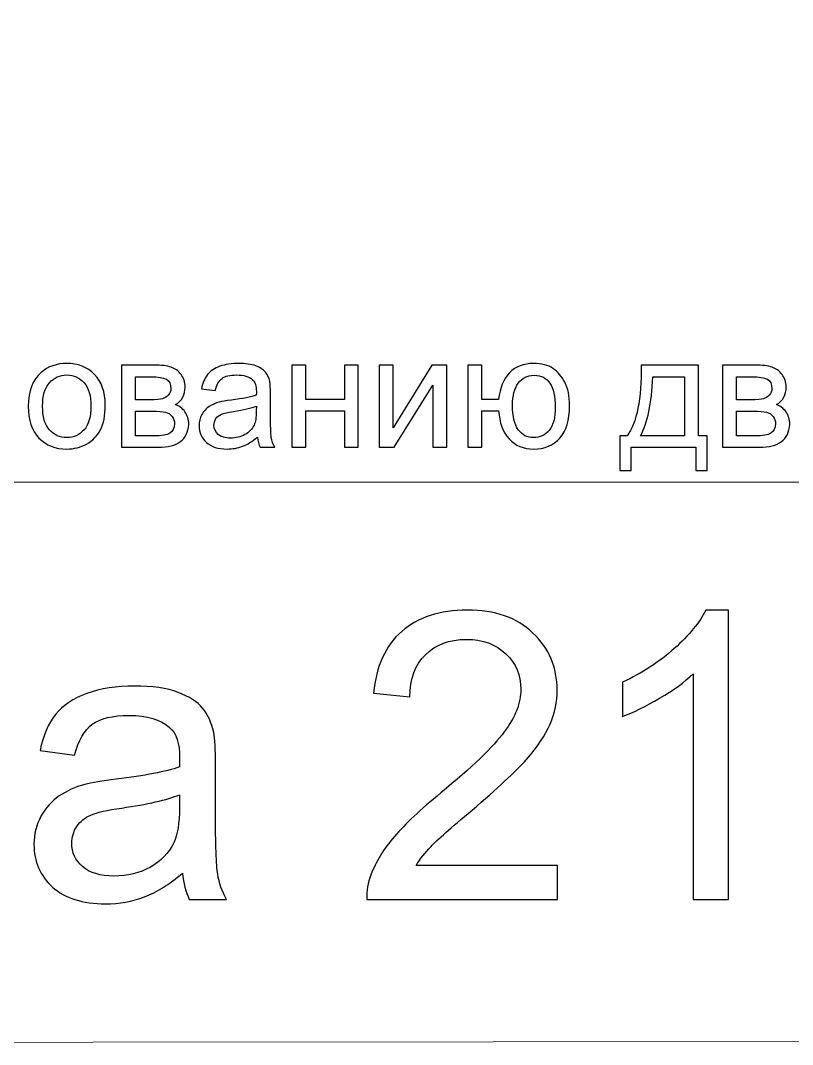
# Model space of a CAD drawing. Header units: millimetres. Extents: x -998 to 1016, y -1915 to 1914.
# Drawn here: x -372.8 to -331.5, y -1509.7 to -1454.9 of the extents above; entities that cross this region are included whole.
import ezdxf

# ---------------------------------------------------------------- set-up
doc = ezdxf.new("R2010")
doc.units = ezdxf.units.MM
doc.header["$MEASUREMENT"] = 0
doc.layers.add('layer 1', color=7, linetype='Continuous')

msp = doc.modelspace()

# ---------------------------------------------------------------- linework, layer by layer
at = {"layer": 'layer 1', "color": 143, "lineweight": 9}
msp.add_open_spline([(-484.008, -1400.1516), (-484.008, -1400.1516), (-505.2969, -1400.1516), (-505.2969, -1400.1516), (-505.2969, -1400.1516), (-519.0467, -1400.1516), (-518.938, -1413.1551), (-518.938, -1426.9021), (-518.938, -1426.9021), (-518.938, -1426.9021), (-518.938, -1509.738), (-518.938, -1509.738), (-518.938, -1509.738), (-518.938, -1509.738), (-218.938, -1509.4869), (-218.938, -1509.4869), (-218.938, -1509.4869), (-218.938, -1509.4869), (-218.938, -1479.6511), (-218.938, -1479.6511), (-218.938, -1479.6511), (-218.938, -1479.6511), (-472.2524, -1479.6511), (-472.2524, -1479.6511), (-472.2524, -1479.6511), (-472.2524, -1481.308), (-473.5955, -1482.6511), (-475.2524, -1482.6511), (-475.2524, -1482.6511), (-476.9093, -1482.6511), (-478.2524, -1481.308), (-478.2524, -1479.6511), (-478.2524, -1479.6511), (-478.2524, -1479.6511), (-478.2524, -1461.6511), (-478.2524, -1461.6511), (-478.2524, -1461.6511), (-478.2524, -1459.9942), (-476.9093, -1458.6511), (-475.2524, -1458.6511), (-475.2524, -1458.6511), (-473.5955, -1458.6511), (-472.2524, -1459.9942), (-472.2524, -1461.6511), (-472.2524, -1461.6511), (-472.2524, -1461.6511), (-459.008, -1461.6511), (-459.008, -1461.6511), (-459.008, -1461.6511), (-459.008, -1461.6511), (-459.008, -1426.651), (-459.008, -1426.651), (-459.008, -1426.651), (-459.008, -1412.901), (-470.2586, -1400.1516), (-484.008, -1400.1516)], degree=3, knots=[0, 0, 0, 0, 0.0666667, 0.0666667, 0.0666667, 0.0666667, 0.1333333, 0.1333333, 0.1333333, 0.1333333, 0.2, 0.2, 0.2, 0.2, 0.2666667, 0.2666667, 0.2666667, 0.2666667, 0.3333333, 0.3333333, 0.3333333, 0.3333333, 0.4, 0.4, 0.4, 0.4, 0.4666667, 0.4666667, 0.4666667, 0.4666667, 0.5333333, 0.5333333, 0.5333333, 0.5333333, 0.6, 0.6, 0.6, 0.6, 0.6666667, 0.6666667, 0.6666667, 0.6666667, 0.7333333, 0.7333333, 0.7333333, 0.7333333, 0.8, 0.8, 0.8, 0.8, 0.8666667, 0.8666667, 0.8666667, 0.8666667, 1, 1, 1, 1], dxfattribs=at)
at = {"layer": 'layer 1', "color": 250}
for points, knots in [([(-372.3733, -1475.585), (-372.3733, -1474.7736), (-372.1475, -1474.1725), (-371.6946, -1473.7816), (-371.6946, -1473.7816), (-371.3178, -1473.457), (-370.8563, -1473.2947), (-370.3131, -1473.2947), (-370.3131, -1473.2947), (-369.7105, -1473.2947), (-369.2166, -1473.4923), (-368.8328, -1473.8874), (-368.8328, -1473.8874), (-368.4504, -1474.2811), (-368.2585, -1474.8272), (-368.2585, -1475.5229), (-368.2585, -1475.5229), (-368.2585, -1476.0873), (-368.3431, -1476.5304), (-368.5125, -1476.8536), (-368.5125, -1476.8536), (-368.6818, -1477.1767), (-368.9288, -1477.4279), (-369.2533, -1477.6071), (-369.2533, -1477.6071), (-369.5765, -1477.7863), (-369.9307, -1477.8752), (-370.3131, -1477.8752), (-370.3131, -1477.8752), (-370.9283, -1477.8752), (-371.425, -1477.6791), (-371.8046, -1477.2854), (-371.8046, -1477.2854), (-372.1842, -1476.8917), (-372.3733, -1476.3244), (-372.3733, -1475.585)], [0, 0, 0, 0, 0.1, 0.1, 0.1, 0.1, 0.2, 0.2, 0.2, 0.2, 0.3, 0.3, 0.3, 0.3, 0.4, 0.4, 0.4, 0.4, 0.5, 0.5, 0.5, 0.5, 0.6, 0.6, 0.6, 0.6, 0.7, 0.7, 0.7, 0.7, 0.8, 0.8, 0.8, 0.8, 1, 1, 1, 1]), ([(-367.385, -1473.3879), (-367.385, -1473.3879), (-365.6705, -1473.3879), (-365.6705, -1473.3879), (-365.6705, -1473.3879), (-365.25, -1473.3879), (-364.9367, -1473.4232), (-364.7307, -1473.4937), (-364.7307, -1473.4937), (-364.5261, -1473.5643), (-364.3497, -1473.6927), (-364.2029, -1473.8804), (-364.2029, -1473.8804), (-364.0548, -1474.0695), (-363.9814, -1474.2938), (-363.9814, -1474.5563), (-363.9814, -1474.5563), (-363.9814, -1474.7665), (-364.0251, -1474.95), (-364.1112, -1475.1052), (-364.1112, -1475.1052), (-364.1987, -1475.2618), (-364.3285, -1475.3931), (-364.5035, -1475.4975), (-364.5035, -1475.4975), (-364.2975, -1475.5666), (-364.1267, -1475.6951), (-363.9899, -1475.8841), (-363.9899, -1475.8841), (-363.8544, -1476.0718), (-363.7867, -1476.2962), (-363.7867, -1476.5544), (-363.7867, -1476.5544), (-363.8135, -1476.9707), (-363.963, -1477.2797), (-364.2326, -1477.4801), (-364.2326, -1477.4801), (-364.5021, -1477.6819), (-364.8944, -1477.7821), (-365.408, -1477.7821), (-365.408, -1477.7821), (-365.408, -1477.7821), (-367.385, -1477.7821), (-367.385, -1477.7821), (-367.385, -1477.7821), (-367.385, -1477.7821), (-367.385, -1473.3879), (-367.385, -1473.3879)], [0, 0, 0, 0, 0.0769231, 0.0769231, 0.0769231, 0.0769231, 0.1538462, 0.1538462, 0.1538462, 0.1538462, 0.2307692, 0.2307692, 0.2307692, 0.2307692, 0.3076923, 0.3076923, 0.3076923, 0.3076923, 0.3846154, 0.3846154, 0.3846154, 0.3846154, 0.4615385, 0.4615385, 0.4615385, 0.4615385, 0.5384615, 0.5384615, 0.5384615, 0.5384615, 0.6153846, 0.6153846, 0.6153846, 0.6153846, 0.6923077, 0.6923077, 0.6923077, 0.6923077, 0.7692308, 0.7692308, 0.7692308, 0.7692308, 0.8461538, 0.8461538, 0.8461538, 0.8461538, 1, 1, 1, 1]), ([(-360.1107, -1477.2318), (-360.3873, -1477.4674), (-360.654, -1477.6325), (-360.9094, -1477.7299), (-360.9094, -1477.7299), (-361.1648, -1477.8273), (-361.4385, -1477.8752), (-361.7321, -1477.8752), (-361.7321, -1477.8752), (-362.2147, -1477.8752), (-362.5858, -1477.7581), (-362.8454, -1477.5225), (-362.8454, -1477.5225), (-363.1051, -1477.2882), (-363.2349, -1476.9876), (-363.2349, -1476.6222), (-363.2349, -1476.6222), (-363.2349, -1476.4077), (-363.1855, -1476.2115), (-363.0881, -1476.0337), (-363.0881, -1476.0337), (-362.9894, -1475.8559), (-362.861, -1475.7148), (-362.7029, -1475.6076), (-362.7029, -1475.6076), (-362.5435, -1475.5003), (-362.3657, -1475.4185), (-362.1667, -1475.3634), (-362.1667, -1475.3634), (-362.0199, -1475.3253), (-361.7984, -1475.2887), (-361.5035, -1475.252), (-361.5035, -1475.252), (-360.9023, -1475.1814), (-360.4578, -1475.0953), (-360.1742, -1474.9966), (-360.1742, -1474.9966), (-360.1714, -1474.895), (-360.17, -1474.83), (-360.17, -1474.8032), (-360.17, -1474.8032), (-360.17, -1474.5013), (-360.2405, -1474.2882), (-360.3816, -1474.164), (-360.3816, -1474.164), (-360.5721, -1473.9961), (-360.8558, -1473.9128), (-361.2311, -1473.9128), (-361.2311, -1473.9128), (-361.5825, -1473.9128), (-361.8421, -1473.9749), (-362.0086, -1474.0977), (-362.0086, -1474.0977), (-362.1766, -1474.2204), (-362.2993, -1474.4378), (-362.3798, -1474.751), (-362.3798, -1474.751), (-362.3798, -1474.751), (-363.1079, -1474.6494), (-363.1079, -1474.6494), (-363.1079, -1474.6494), (-363.0416, -1474.3376), (-362.9329, -1474.085), (-362.7805, -1473.8931), (-362.7805, -1473.8931), (-362.6281, -1473.7012), (-362.408, -1473.5544), (-362.1201, -1473.45), (-362.1201, -1473.45), (-361.8337, -1473.347), (-361.4992, -1473.2947), (-361.121, -1473.2947), (-361.121, -1473.2947), (-360.7457, -1473.2947), (-360.4395, -1473.3385), (-360.2038, -1473.4274), (-360.2038, -1473.4274), (-359.9696, -1473.5163), (-359.796, -1473.6264), (-359.6859, -1473.7604), (-359.6859, -1473.7604), (-359.5759, -1473.8945), (-359.4983, -1474.0638), (-359.4531, -1474.2684), (-359.4531, -1474.2684), (-359.4291, -1474.3954), (-359.4164, -1474.624), (-359.4164, -1474.9528), (-359.4164, -1474.9528), (-359.4164, -1474.9528), (-359.4164, -1475.9406), (-359.4164, -1475.9406), (-359.4164, -1475.9406), (-359.4164, -1476.6306), (-359.4009, -1477.0667), (-359.3699, -1477.2515), (-359.3699, -1477.2515), (-359.3402, -1477.4364), (-359.2781, -1477.6128), (-359.1878, -1477.7821), (-359.1878, -1477.7821), (-359.1878, -1477.7821), (-359.9668, -1477.7821), (-359.9668, -1477.7821), (-359.9668, -1477.7821), (-360.0415, -1477.6255), (-360.0895, -1477.442), (-360.1107, -1477.2318)], [0, 0, 0, 0, 0.0357143, 0.0357143, 0.0357143, 0.0357143, 0.0714286, 0.0714286, 0.0714286, 0.0714286, 0.1071429, 0.1071429, 0.1071429, 0.1071429, 0.1428571, 0.1428571, 0.1428571, 0.1428571, 0.1785714, 0.1785714, 0.1785714, 0.1785714, 0.2142857, 0.2142857, 0.2142857, 0.2142857, 0.25, 0.25, 0.25, 0.25, 0.2857143, 0.2857143, 0.2857143, 0.2857143, 0.3214286, 0.3214286, 0.3214286, 0.3214286, 0.3571429, 0.3571429, 0.3571429, 0.3571429, 0.3928571, 0.3928571, 0.3928571, 0.3928571, 0.4285714, 0.4285714, 0.4285714, 0.4285714, 0.4642857, 0.4642857, 0.4642857, 0.4642857, 0.5, 0.5, 0.5, 0.5, 0.5357143, 0.5357143, 0.5357143, 0.5357143, 0.5714286, 0.5714286, 0.5714286, 0.5714286, 0.6071429, 0.6071429, 0.6071429, 0.6071429, 0.6428571, 0.6428571, 0.6428571, 0.6428571, 0.6785714, 0.6785714, 0.6785714, 0.6785714, 0.7142857, 0.7142857, 0.7142857, 0.7142857, 0.75, 0.75, 0.75, 0.75, 0.7857143, 0.7857143, 0.7857143, 0.7857143, 0.8214286, 0.8214286, 0.8214286, 0.8214286, 0.8571429, 0.8571429, 0.8571429, 0.8571429, 0.8928571, 0.8928571, 0.8928571, 0.8928571, 0.9285714, 0.9285714, 0.9285714, 0.9285714, 1, 1, 1, 1]), ([(-358.272, -1473.3879), (-358.272, -1473.3879), (-357.5269, -1473.3879), (-357.5269, -1473.3879), (-357.5269, -1473.3879), (-357.5269, -1473.3879), (-357.5269, -1475.2167), (-357.5269, -1475.2167), (-357.5269, -1475.2167), (-357.5269, -1475.2167), (-355.4611, -1475.2167), (-355.4611, -1475.2167), (-355.4611, -1475.2167), (-355.4611, -1475.2167), (-355.4611, -1473.3879), (-355.4611, -1473.3879), (-355.4611, -1473.3879), (-355.4611, -1473.3879), (-354.716, -1473.3879), (-354.716, -1473.3879), (-354.716, -1473.3879), (-354.716, -1473.3879), (-354.716, -1477.7821), (-354.716, -1477.7821), (-354.716, -1477.7821), (-354.716, -1477.7821), (-355.4611, -1477.7821), (-355.4611, -1477.7821), (-355.4611, -1477.7821), (-355.4611, -1477.7821), (-355.4611, -1475.8348), (-355.4611, -1475.8348), (-355.4611, -1475.8348), (-355.4611, -1475.8348), (-357.5269, -1475.8348), (-357.5269, -1475.8348), (-357.5269, -1475.8348), (-357.5269, -1475.8348), (-357.5269, -1477.7821), (-357.5269, -1477.7821), (-357.5269, -1477.7821), (-357.5269, -1477.7821), (-358.272, -1477.7821), (-358.272, -1477.7821), (-358.272, -1477.7821), (-358.272, -1477.7821), (-358.272, -1473.3879), (-358.272, -1473.3879)], [0, 0, 0, 0, 0.0769231, 0.0769231, 0.0769231, 0.0769231, 0.1538462, 0.1538462, 0.1538462, 0.1538462, 0.2307692, 0.2307692, 0.2307692, 0.2307692, 0.3076923, 0.3076923, 0.3076923, 0.3076923, 0.3846154, 0.3846154, 0.3846154, 0.3846154, 0.4615385, 0.4615385, 0.4615385, 0.4615385, 0.5384615, 0.5384615, 0.5384615, 0.5384615, 0.6153846, 0.6153846, 0.6153846, 0.6153846, 0.6923077, 0.6923077, 0.6923077, 0.6923077, 0.7692308, 0.7692308, 0.7692308, 0.7692308, 0.8461538, 0.8461538, 0.8461538, 0.8461538, 1, 1, 1, 1]), ([(-353.597, -1473.3879), (-353.597, -1473.3879), (-352.8519, -1473.3879), (-352.8519, -1473.3879), (-352.8519, -1473.3879), (-352.8519, -1473.3879), (-352.8519, -1476.7393), (-352.8519, -1476.7393), (-352.8519, -1476.7393), (-352.8519, -1476.7393), (-350.7818, -1473.3879), (-350.7818, -1473.3879), (-350.7818, -1473.3879), (-350.7818, -1473.3879), (-349.9817, -1473.3879), (-349.9817, -1473.3879), (-349.9817, -1473.3879), (-349.9817, -1473.3879), (-349.9817, -1477.7821), (-349.9817, -1477.7821), (-349.9817, -1477.7821), (-349.9817, -1477.7821), (-350.7268, -1477.7821), (-350.7268, -1477.7821), (-350.7268, -1477.7821), (-350.7268, -1477.7821), (-350.7268, -1474.4519), (-350.7268, -1474.4519), (-350.7268, -1474.4519), (-350.7268, -1474.4519), (-352.7941, -1477.7821), (-352.7941, -1477.7821), (-352.7941, -1477.7821), (-352.7941, -1477.7821), (-353.597, -1477.7821), (-353.597, -1477.7821), (-353.597, -1477.7821), (-353.597, -1477.7821), (-353.597, -1473.3879), (-353.597, -1473.3879)], [0, 0, 0, 0, 0.0909091, 0.0909091, 0.0909091, 0.0909091, 0.1818182, 0.1818182, 0.1818182, 0.1818182, 0.2727273, 0.2727273, 0.2727273, 0.2727273, 0.3636364, 0.3636364, 0.3636364, 0.3636364, 0.4545455, 0.4545455, 0.4545455, 0.4545455, 0.5454545, 0.5454545, 0.5454545, 0.5454545, 0.6363636, 0.6363636, 0.6363636, 0.6363636, 0.7272727, 0.7272727, 0.7272727, 0.7272727, 0.8181818, 0.8181818, 0.8181818, 0.8181818, 1, 1, 1, 1]), ([(-348.8584, -1473.3879), (-348.8584, -1473.3879), (-348.1134, -1473.3879), (-348.1134, -1473.3879), (-348.1134, -1473.3879), (-348.1134, -1473.3879), (-348.1134, -1475.2252), (-348.1134, -1475.2252), (-348.1134, -1475.2252), (-348.1134, -1475.2252), (-347.2074, -1475.2252), (-347.2074, -1475.2252), (-347.2074, -1475.2252), (-347.1411, -1474.5986), (-346.945, -1474.1203), (-346.619, -1473.7901), (-346.619, -1473.7901), (-346.2916, -1473.4598), (-345.8683, -1473.2947), (-345.3476, -1473.2947), (-345.3476, -1473.2947), (-344.9045, -1473.2947), (-344.5545, -1473.3836), (-344.2991, -1473.5629), (-344.2991, -1473.5629), (-344.0423, -1473.7421), (-343.8306, -1473.9876), (-343.6641, -1474.3023), (-343.6641, -1474.3023), (-343.4976, -1474.6156), (-343.4143, -1475.0375), (-343.4143, -1475.5681), (-343.4143, -1475.5681), (-343.4143, -1476.3244), (-343.5865, -1476.8987), (-343.9308, -1477.2896), (-343.9308, -1477.2896), (-344.2751, -1477.6805), (-344.7422, -1477.8752), (-345.3321, -1477.8752), (-345.3321, -1477.8752), (-345.8796, -1477.8752), (-346.3184, -1477.6932), (-346.65, -1477.3305), (-346.65, -1477.3305), (-346.9802, -1476.9665), (-347.1665, -1476.4684), (-347.2074, -1475.8348), (-347.2074, -1475.8348), (-347.2074, -1475.8348), (-348.1134, -1475.8348), (-348.1134, -1475.8348), (-348.1134, -1475.8348), (-348.1134, -1475.8348), (-348.1134, -1477.7821), (-348.1134, -1477.7821), (-348.1134, -1477.7821), (-348.1134, -1477.7821), (-348.8584, -1477.7821), (-348.8584, -1477.7821), (-348.8584, -1477.7821), (-348.8584, -1477.7821), (-348.8584, -1473.3879), (-348.8584, -1473.3879)], [0, 0, 0, 0, 0.0588235, 0.0588235, 0.0588235, 0.0588235, 0.1176471, 0.1176471, 0.1176471, 0.1176471, 0.1764706, 0.1764706, 0.1764706, 0.1764706, 0.2352941, 0.2352941, 0.2352941, 0.2352941, 0.2941176, 0.2941176, 0.2941176, 0.2941176, 0.3529412, 0.3529412, 0.3529412, 0.3529412, 0.4117647, 0.4117647, 0.4117647, 0.4117647, 0.4705882, 0.4705882, 0.4705882, 0.4705882, 0.5294118, 0.5294118, 0.5294118, 0.5294118, 0.5882353, 0.5882353, 0.5882353, 0.5882353, 0.6470588, 0.6470588, 0.6470588, 0.6470588, 0.7058824, 0.7058824, 0.7058824, 0.7058824, 0.7647059, 0.7647059, 0.7647059, 0.7647059, 0.8235294, 0.8235294, 0.8235294, 0.8235294, 0.8823529, 0.8823529, 0.8823529, 0.8823529, 1, 1, 1, 1]), ([(-339.5804, -1473.3879), (-339.5804, -1473.3879), (-336.5155, -1473.3879), (-336.5155, -1473.3879), (-336.5155, -1473.3879), (-336.5155, -1473.3879), (-336.5155, -1477.1725), (-336.5155, -1477.1725), (-336.5155, -1477.1725), (-336.5155, -1477.1725), (-336.0413, -1477.1725), (-336.0413, -1477.1725), (-336.0413, -1477.1725), (-336.0413, -1477.1725), (-336.0413, -1479.0267), (-336.0413, -1479.0267), (-336.0413, -1479.0267), (-336.0413, -1479.0267), (-336.6509, -1479.0267), (-336.6509, -1479.0267), (-336.6509, -1479.0267), (-336.6509, -1479.0267), (-336.6509, -1477.7821), (-336.6509, -1477.7821), (-336.6509, -1477.7821), (-336.6509, -1477.7821), (-340.1138, -1477.7821), (-340.1138, -1477.7821), (-340.1138, -1477.7821), (-340.1138, -1477.7821), (-340.1138, -1479.0267), (-340.1138, -1479.0267), (-340.1138, -1479.0267), (-340.1138, -1479.0267), (-340.7234, -1479.0267), (-340.7234, -1479.0267), (-340.7234, -1479.0267), (-340.7234, -1479.0267), (-340.7234, -1477.1725), (-340.7234, -1477.1725), (-340.7234, -1477.1725), (-340.7234, -1477.1725), (-340.3339, -1477.1725), (-340.3339, -1477.1725), (-340.3339, -1477.1725), (-339.809, -1476.4599), (-339.5578, -1475.1983), (-339.5804, -1473.3879)], [0, 0, 0, 0, 0.0769231, 0.0769231, 0.0769231, 0.0769231, 0.1538462, 0.1538462, 0.1538462, 0.1538462, 0.2307692, 0.2307692, 0.2307692, 0.2307692, 0.3076923, 0.3076923, 0.3076923, 0.3076923, 0.3846154, 0.3846154, 0.3846154, 0.3846154, 0.4615385, 0.4615385, 0.4615385, 0.4615385, 0.5384615, 0.5384615, 0.5384615, 0.5384615, 0.6153846, 0.6153846, 0.6153846, 0.6153846, 0.6923077, 0.6923077, 0.6923077, 0.6923077, 0.7692308, 0.7692308, 0.7692308, 0.7692308, 0.8461538, 0.8461538, 0.8461538, 0.8461538, 1, 1, 1, 1]), ([(-335.2243, -1473.3879), (-335.2243, -1473.3879), (-333.5098, -1473.3879), (-333.5098, -1473.3879), (-333.5098, -1473.3879), (-333.0893, -1473.3879), (-332.776, -1473.4232), (-332.57, -1473.4937), (-332.57, -1473.4937), (-332.3654, -1473.5643), (-332.189, -1473.6927), (-332.0422, -1473.8804), (-332.0422, -1473.8804), (-331.8941, -1474.0695), (-331.8207, -1474.2938), (-331.8207, -1474.5563), (-331.8207, -1474.5563), (-331.8207, -1474.7665), (-331.8644, -1474.95), (-331.9505, -1475.1052), (-331.9505, -1475.1052), (-332.038, -1475.2618), (-332.1678, -1475.3931), (-332.3428, -1475.4975), (-332.3428, -1475.4975), (-332.1368, -1475.5666), (-331.966, -1475.6951), (-331.8292, -1475.8841), (-331.8292, -1475.8841), (-331.6937, -1476.0718), (-331.626, -1476.2962), (-331.626, -1476.5544), (-331.626, -1476.5544), (-331.6528, -1476.9707), (-331.8023, -1477.2797), (-332.0719, -1477.4801), (-332.0719, -1477.4801), (-332.3414, -1477.6819), (-332.7337, -1477.7821), (-333.2473, -1477.7821), (-333.2473, -1477.7821), (-333.2473, -1477.7821), (-335.2243, -1477.7821), (-335.2243, -1477.7821), (-335.2243, -1477.7821), (-335.2243, -1477.7821), (-335.2243, -1473.3879), (-335.2243, -1473.3879)], [0, 0, 0, 0, 0.0769231, 0.0769231, 0.0769231, 0.0769231, 0.1538462, 0.1538462, 0.1538462, 0.1538462, 0.2307692, 0.2307692, 0.2307692, 0.2307692, 0.3076923, 0.3076923, 0.3076923, 0.3076923, 0.3846154, 0.3846154, 0.3846154, 0.3846154, 0.4615385, 0.4615385, 0.4615385, 0.4615385, 0.5384615, 0.5384615, 0.5384615, 0.5384615, 0.6153846, 0.6153846, 0.6153846, 0.6153846, 0.6923077, 0.6923077, 0.6923077, 0.6923077, 0.7692308, 0.7692308, 0.7692308, 0.7692308, 0.8461538, 0.8461538, 0.8461538, 0.8461538, 1, 1, 1, 1]), ([(-371.6113, -1475.5864), (-371.6113, -1476.148), (-371.4885, -1476.5685), (-371.243, -1476.8465), (-371.243, -1476.8465), (-370.996, -1477.1259), (-370.687, -1477.2656), (-370.3131, -1477.2656), (-370.3131, -1477.2656), (-369.9434, -1477.2656), (-369.6357, -1477.1259), (-369.3888, -1476.8451), (-369.3888, -1476.8451), (-369.1433, -1476.5643), (-369.0205, -1476.1367), (-369.0205, -1475.5624), (-369.0205, -1475.5624), (-369.0205, -1475.0205), (-369.1447, -1474.6099), (-369.3916, -1474.3319), (-369.3916, -1474.3319), (-369.6386, -1474.0525), (-369.9462, -1473.9128), (-370.3131, -1473.9128), (-370.3131, -1473.9128), (-370.687, -1473.9128), (-370.996, -1474.0511), (-371.243, -1474.3291), (-371.243, -1474.3291), (-371.4885, -1474.6071), (-371.6113, -1475.0262), (-371.6113, -1475.5864)], [0, 0, 0, 0, 0.1111111, 0.1111111, 0.1111111, 0.1111111, 0.2222222, 0.2222222, 0.2222222, 0.2222222, 0.3333333, 0.3333333, 0.3333333, 0.3333333, 0.4444444, 0.4444444, 0.4444444, 0.4444444, 0.5555556, 0.5555556, 0.5555556, 0.5555556, 0.6666667, 0.6666667, 0.6666667, 0.6666667, 0.7777778, 0.7777778, 0.7777778, 0.7777778, 1, 1, 1, 1]), ([(-345.3067, -1473.9298), (-345.6707, -1473.9298), (-345.9544, -1474.0695), (-346.1576, -1474.3489), (-346.1576, -1474.3489), (-346.3608, -1474.6268), (-346.4624, -1475.0177), (-346.4624, -1475.5215), (-346.4624, -1475.5215), (-346.4624, -1476.124), (-346.3608, -1476.5643), (-346.1561, -1476.8451), (-346.1561, -1476.8451), (-345.9515, -1477.1259), (-345.6778, -1477.2656), (-345.3363, -1477.2656), (-345.3363, -1477.2656), (-344.9962, -1477.2656), (-344.7182, -1477.1358), (-344.5009, -1476.8762), (-344.5009, -1476.8762), (-344.285, -1476.6165), (-344.1763, -1476.1974), (-344.1763, -1475.6203), (-344.1763, -1475.6203), (-344.1763, -1475.0572), (-344.2709, -1474.6339), (-344.4586, -1474.3531), (-344.4586, -1474.3531), (-344.6462, -1474.0709), (-344.9285, -1473.9298), (-345.3067, -1473.9298)], [0, 0, 0, 0, 0.1111111, 0.1111111, 0.1111111, 0.1111111, 0.2222222, 0.2222222, 0.2222222, 0.2222222, 0.3333333, 0.3333333, 0.3333333, 0.3333333, 0.4444444, 0.4444444, 0.4444444, 0.4444444, 0.5555556, 0.5555556, 0.5555556, 0.5555556, 0.6666667, 0.6666667, 0.6666667, 0.6666667, 0.7777778, 0.7777778, 0.7777778, 0.7777778, 1, 1, 1, 1]), ([(-366.6399, -1475.2421), (-366.6399, -1475.2421), (-365.8497, -1475.2421), (-365.8497, -1475.2421), (-365.8497, -1475.2421), (-365.535, -1475.2421), (-365.3177, -1475.2252), (-365.2006, -1475.1927), (-365.2006, -1475.1927), (-365.0821, -1475.1588), (-364.9762, -1475.0925), (-364.8831, -1474.9909), (-364.8831, -1474.9909), (-364.79, -1474.8907), (-364.7434, -1474.7694), (-364.7434, -1474.6283), (-364.7434, -1474.6283), (-364.7434, -1474.3954), (-364.8252, -1474.2346), (-364.9875, -1474.1428), (-364.9875, -1474.1428), (-365.1512, -1474.0511), (-365.4306, -1474.006), (-365.8257, -1474.006), (-365.8257, -1474.006), (-365.8257, -1474.006), (-366.6399, -1474.006), (-366.6399, -1474.006), (-366.6399, -1474.006), (-366.6399, -1474.006), (-366.6399, -1475.2421), (-366.6399, -1475.2421)], [0, 0, 0, 0, 0.1111111, 0.1111111, 0.1111111, 0.1111111, 0.2222222, 0.2222222, 0.2222222, 0.2222222, 0.3333333, 0.3333333, 0.3333333, 0.3333333, 0.4444444, 0.4444444, 0.4444444, 0.4444444, 0.5555556, 0.5555556, 0.5555556, 0.5555556, 0.6666667, 0.6666667, 0.6666667, 0.6666667, 0.7777778, 0.7777778, 0.7777778, 0.7777778, 1, 1, 1, 1]), ([(-338.9623, -1474.006), (-339.0174, -1475.4326), (-339.2375, -1476.4881), (-339.6227, -1477.1725), (-339.6227, -1477.1725), (-339.6227, -1477.1725), (-337.2605, -1477.1725), (-337.2605, -1477.1725), (-337.2605, -1477.1725), (-337.2605, -1477.1725), (-337.2605, -1474.006), (-337.2605, -1474.006), (-337.2605, -1474.006), (-337.2605, -1474.006), (-338.9623, -1474.006), (-338.9623, -1474.006)], [0, 0, 0, 0, 0.2, 0.2, 0.2, 0.2, 0.4, 0.4, 0.4, 0.4, 0.6, 0.6, 0.6, 0.6, 1, 1, 1, 1]), ([(-334.4792, -1475.2421), (-334.4792, -1475.2421), (-333.689, -1475.2421), (-333.689, -1475.2421), (-333.689, -1475.2421), (-333.3743, -1475.2421), (-333.157, -1475.2252), (-333.0399, -1475.1927), (-333.0399, -1475.1927), (-332.9214, -1475.1588), (-332.8155, -1475.0925), (-332.7224, -1474.9909), (-332.7224, -1474.9909), (-332.6293, -1474.8907), (-332.5827, -1474.7694), (-332.5827, -1474.6283), (-332.5827, -1474.6283), (-332.5827, -1474.3954), (-332.6645, -1474.2346), (-332.8268, -1474.1428), (-332.8268, -1474.1428), (-332.9905, -1474.0511), (-333.2699, -1474.006), (-333.665, -1474.006), (-333.665, -1474.006), (-333.665, -1474.006), (-334.4792, -1474.006), (-334.4792, -1474.006), (-334.4792, -1474.006), (-334.4792, -1474.006), (-334.4792, -1475.2421), (-334.4792, -1475.2421)], [0, 0, 0, 0, 0.1111111, 0.1111111, 0.1111111, 0.1111111, 0.2222222, 0.2222222, 0.2222222, 0.2222222, 0.3333333, 0.3333333, 0.3333333, 0.3333333, 0.4444444, 0.4444444, 0.4444444, 0.4444444, 0.5555556, 0.5555556, 0.5555556, 0.5555556, 0.6666667, 0.6666667, 0.6666667, 0.6666667, 0.7777778, 0.7777778, 0.7777778, 0.7777778, 1, 1, 1, 1]), ([(-360.17, -1475.5808), (-360.4409, -1475.6908), (-360.8473, -1475.784), (-361.3892, -1475.8602), (-361.3892, -1475.8602), (-361.6968, -1475.9039), (-361.9141, -1475.9533), (-362.0411, -1476.0083), (-362.0411, -1476.0083), (-362.1681, -1476.0634), (-362.2655, -1476.1438), (-362.3346, -1476.2482), (-362.3346, -1476.2482), (-362.4038, -1476.354), (-362.439, -1476.4712), (-362.439, -1476.601), (-362.439, -1476.601), (-362.439, -1476.7971), (-362.3642, -1476.9622), (-362.2133, -1477.0935), (-362.2133, -1477.0935), (-362.0623, -1477.2247), (-361.8421, -1477.291), (-361.5528, -1477.291), (-361.5528, -1477.291), (-361.2664, -1477.291), (-361.011, -1477.2289), (-360.7866, -1477.1034), (-360.7866, -1477.1034), (-360.5637, -1476.9792), (-360.3986, -1476.8084), (-360.2941, -1476.5925), (-360.2941, -1476.5925), (-360.2137, -1476.4246), (-360.1742, -1476.1777), (-360.1742, -1475.8517), (-360.1742, -1475.8517), (-360.1742, -1475.8517), (-360.17, -1475.5808), (-360.17, -1475.5808)], [0, 0, 0, 0, 0.0909091, 0.0909091, 0.0909091, 0.0909091, 0.1818182, 0.1818182, 0.1818182, 0.1818182, 0.2727273, 0.2727273, 0.2727273, 0.2727273, 0.3636364, 0.3636364, 0.3636364, 0.3636364, 0.4545455, 0.4545455, 0.4545455, 0.4545455, 0.5454545, 0.5454545, 0.5454545, 0.5454545, 0.6363636, 0.6363636, 0.6363636, 0.6363636, 0.7272727, 0.7272727, 0.7272727, 0.7272727, 0.8181818, 0.8181818, 0.8181818, 0.8181818, 1, 1, 1, 1]), ([(-366.6399, -1477.1725), (-366.6399, -1477.1725), (-365.662, -1477.1725), (-365.662, -1477.1725), (-365.662, -1477.1725), (-365.2415, -1477.1725), (-364.9522, -1477.1231), (-364.7956, -1477.0257), (-364.7956, -1477.0257), (-364.639, -1476.927), (-364.5571, -1476.759), (-364.5487, -1476.5177), (-364.5487, -1476.5177), (-364.5487, -1476.378), (-364.5938, -1476.2468), (-364.6841, -1476.1269), (-364.6841, -1476.1269), (-364.7758, -1476.0069), (-364.8944, -1475.9307), (-365.0397, -1475.8997), (-365.0397, -1475.8997), (-365.1851, -1475.8672), (-365.4193, -1475.8517), (-365.741, -1475.8517), (-365.741, -1475.8517), (-365.741, -1475.8517), (-366.6399, -1475.8517), (-366.6399, -1475.8517), (-366.6399, -1475.8517), (-366.6399, -1475.8517), (-366.6399, -1477.1725), (-366.6399, -1477.1725)], [0, 0, 0, 0, 0.1111111, 0.1111111, 0.1111111, 0.1111111, 0.2222222, 0.2222222, 0.2222222, 0.2222222, 0.3333333, 0.3333333, 0.3333333, 0.3333333, 0.4444444, 0.4444444, 0.4444444, 0.4444444, 0.5555556, 0.5555556, 0.5555556, 0.5555556, 0.6666667, 0.6666667, 0.6666667, 0.6666667, 0.7777778, 0.7777778, 0.7777778, 0.7777778, 1, 1, 1, 1]), ([(-334.4792, -1477.1725), (-334.4792, -1477.1725), (-333.5013, -1477.1725), (-333.5013, -1477.1725), (-333.5013, -1477.1725), (-333.0808, -1477.1725), (-332.7915, -1477.1231), (-332.6349, -1477.0257), (-332.6349, -1477.0257), (-332.4783, -1476.927), (-332.3964, -1476.759), (-332.388, -1476.5177), (-332.388, -1476.5177), (-332.388, -1476.378), (-332.4331, -1476.2468), (-332.5234, -1476.1269), (-332.5234, -1476.1269), (-332.6151, -1476.0069), (-332.7337, -1475.9307), (-332.879, -1475.8997), (-332.879, -1475.8997), (-333.0244, -1475.8672), (-333.2586, -1475.8517), (-333.5803, -1475.8517), (-333.5803, -1475.8517), (-333.5803, -1475.8517), (-334.4792, -1475.8517), (-334.4792, -1475.8517), (-334.4792, -1475.8517), (-334.4792, -1475.8517), (-334.4792, -1477.1725), (-334.4792, -1477.1725)], [0, 0, 0, 0, 0.1111111, 0.1111111, 0.1111111, 0.1111111, 0.2222222, 0.2222222, 0.2222222, 0.2222222, 0.3333333, 0.3333333, 0.3333333, 0.3333333, 0.4444444, 0.4444444, 0.4444444, 0.4444444, 0.5555556, 0.5555556, 0.5555556, 0.5555556, 0.6666667, 0.6666667, 0.6666667, 0.6666667, 0.7777778, 0.7777778, 0.7777778, 0.7777778, 1, 1, 1, 1])]:
    msp.add_open_spline(points, degree=3, knots=knots, dxfattribs=at)
at = {"layer": 'layer 1', "color": 2}
for points, knots in [([(-344.0559, -1500.1618), (-344.0559, -1500.1618), (-344.0559, -1501.9706), (-344.0559, -1501.9706), (-344.0559, -1501.9706), (-344.0559, -1501.9706), (-354.2624, -1501.9706), (-354.2624, -1501.9706), (-354.2624, -1501.9706), (-354.2768, -1501.5148), (-354.2014, -1501.077), (-354.0399, -1500.6535), (-354.0399, -1500.6535), (-353.778, -1499.9609), (-353.3581, -1499.2754), (-352.7803, -1498.6043), (-352.7803, -1498.6043), (-352.2025, -1497.9332), (-351.377, -1497.158), (-350.304, -1496.2787), (-350.304, -1496.2787), (-348.6352, -1494.9042), (-347.5011, -1493.8168), (-346.909, -1493.0129), (-346.909, -1493.0129), (-346.3132, -1492.209), (-346.0153, -1491.4482), (-346.0153, -1490.7304), (-346.0153, -1490.7304), (-346.0153, -1489.9804), (-346.2845, -1489.3487), (-346.8228, -1488.8319), (-346.8228, -1488.8319), (-347.3612, -1488.3187), (-348.0646, -1488.0603), (-348.9295, -1488.0603), (-348.9295, -1488.0603), (-349.8446, -1488.0603), (-350.5767, -1488.3331), (-351.1258, -1488.8786), (-351.1258, -1488.8786), (-351.6749, -1489.4205), (-351.9512, -1490.1742), (-351.9584, -1491.1396), (-351.9584, -1491.1396), (-351.9584, -1491.1396), (-353.8964, -1490.9458), (-353.8964, -1490.9458), (-353.8964, -1490.9458), (-353.7636, -1489.4959), (-353.2612, -1488.3905), (-352.3927, -1487.6297), (-352.3927, -1487.6297), (-351.5206, -1486.8689), (-350.3542, -1486.4884), (-348.8864, -1486.4884), (-348.8864, -1486.4884), (-347.4078, -1486.4884), (-346.2343, -1486.8976), (-345.3729, -1487.7194), (-345.3729, -1487.7194), (-344.508, -1488.5412), (-344.0774, -1489.5605), (-344.0774, -1490.7735), (-344.0774, -1490.7735), (-344.0774, -1491.3908), (-344.203, -1491.9973), (-344.4578, -1492.593), (-344.4578, -1492.593), (-344.709, -1493.1924), (-345.1289, -1493.8204), (-345.7139, -1494.4807), (-345.7139, -1494.4807), (-346.3025, -1495.1375), (-347.275, -1496.0455), (-348.6316, -1497.1939), (-348.6316, -1497.1939), (-349.7692, -1498.1485), (-350.5014, -1498.7945), (-350.8244, -1499.1354), (-350.8244, -1499.1354), (-351.1474, -1499.4764), (-351.4129, -1499.8173), (-351.6247, -1500.1618), (-351.6247, -1500.1618), (-351.6247, -1500.1618), (-344.0559, -1500.1618), (-344.0559, -1500.1618)], [0, 0, 0, 0, 0.0434783, 0.0434783, 0.0434783, 0.0434783, 0.0869565, 0.0869565, 0.0869565, 0.0869565, 0.1304348, 0.1304348, 0.1304348, 0.1304348, 0.173913, 0.173913, 0.173913, 0.173913, 0.2173913, 0.2173913, 0.2173913, 0.2173913, 0.2608696, 0.2608696, 0.2608696, 0.2608696, 0.3043478, 0.3043478, 0.3043478, 0.3043478, 0.3478261, 0.3478261, 0.3478261, 0.3478261, 0.3913043, 0.3913043, 0.3913043, 0.3913043, 0.4347826, 0.4347826, 0.4347826, 0.4347826, 0.4782609, 0.4782609, 0.4782609, 0.4782609, 0.5217391, 0.5217391, 0.5217391, 0.5217391, 0.5652174, 0.5652174, 0.5652174, 0.5652174, 0.6086957, 0.6086957, 0.6086957, 0.6086957, 0.6521739, 0.6521739, 0.6521739, 0.6521739, 0.6956522, 0.6956522, 0.6956522, 0.6956522, 0.7391304, 0.7391304, 0.7391304, 0.7391304, 0.7826087, 0.7826087, 0.7826087, 0.7826087, 0.826087, 0.826087, 0.826087, 0.826087, 0.8695652, 0.8695652, 0.8695652, 0.8695652, 0.9130435, 0.9130435, 0.9130435, 0.9130435, 1, 1, 1, 1]), ([(-334.9008, -1501.9706), (-334.9008, -1501.9706), (-336.7957, -1501.9706), (-336.7957, -1501.9706), (-336.7957, -1501.9706), (-336.7957, -1501.9706), (-336.7957, -1489.905), (-336.7957, -1489.905), (-336.7957, -1489.905), (-337.2514, -1490.3428), (-337.8508, -1490.7771), (-338.5901, -1491.2113), (-338.5901, -1491.2113), (-339.3294, -1491.6456), (-339.9969, -1491.9722), (-340.5854, -1492.1875), (-340.5854, -1492.1875), (-340.5854, -1492.1875), (-340.5854, -1490.3572), (-340.5854, -1490.3572), (-340.5854, -1490.3572), (-339.5267, -1489.8619), (-338.6008, -1489.259), (-337.8077, -1488.5484), (-337.8077, -1488.5484), (-337.0146, -1487.8414), (-336.4511, -1487.156), (-336.121, -1486.4884), (-336.121, -1486.4884), (-336.121, -1486.4884), (-334.9008, -1486.4884), (-334.9008, -1486.4884), (-334.9008, -1486.4884), (-334.9008, -1486.4884), (-334.9008, -1501.9706), (-334.9008, -1501.9706)], [0, 0, 0, 0, 0.1, 0.1, 0.1, 0.1, 0.2, 0.2, 0.2, 0.2, 0.3, 0.3, 0.3, 0.3, 0.4, 0.4, 0.4, 0.4, 0.5, 0.5, 0.5, 0.5, 0.6, 0.6, 0.6, 0.6, 0.7, 0.7, 0.7, 0.7, 0.8, 0.8, 0.8, 0.8, 1, 1, 1, 1]), ([(-364.1246, -1500.571), (-364.828, -1501.1703), (-365.5063, -1501.5902), (-366.1558, -1501.8378), (-366.1558, -1501.8378), (-366.8054, -1502.0854), (-367.5017, -1502.2075), (-368.2481, -1502.2075), (-368.2481, -1502.2075), (-369.4755, -1502.2075), (-370.4194, -1501.9096), (-371.0797, -1501.3103), (-371.0797, -1501.3103), (-371.74, -1500.7145), (-372.0702, -1499.9501), (-372.0702, -1499.0206), (-372.0702, -1499.0206), (-372.0702, -1498.4751), (-371.9446, -1497.9762), (-371.697, -1497.5241), (-371.697, -1497.5241), (-371.4458, -1497.0719), (-371.1192, -1496.713), (-370.7172, -1496.4402), (-370.7172, -1496.4402), (-370.3117, -1496.1675), (-369.8595, -1495.9593), (-369.3535, -1495.8194), (-369.3535, -1495.8194), (-368.9802, -1495.7225), (-368.4168, -1495.6292), (-367.6667, -1495.5359), (-367.6667, -1495.5359), (-366.1379, -1495.3564), (-365.0074, -1495.1375), (-364.2861, -1494.8863), (-364.2861, -1494.8863), (-364.2789, -1494.6279), (-364.2753, -1494.4628), (-364.2753, -1494.3946), (-364.2753, -1494.3946), (-364.2753, -1493.6266), (-364.4547, -1493.0847), (-364.8136, -1492.7689), (-364.8136, -1492.7689), (-365.2981, -1492.3418), (-366.0195, -1492.1301), (-366.9741, -1492.1301), (-366.9741, -1492.1301), (-367.8677, -1492.1301), (-368.5281, -1492.288), (-368.9515, -1492.6002), (-368.9515, -1492.6002), (-369.3786, -1492.9124), (-369.6908, -1493.4651), (-369.8954, -1494.2618), (-369.8954, -1494.2618), (-369.8954, -1494.2618), (-371.7472, -1494.0034), (-371.7472, -1494.0034), (-371.7472, -1494.0034), (-371.5785, -1493.2103), (-371.3022, -1492.5679), (-370.9146, -1492.0798), (-370.9146, -1492.0798), (-370.527, -1491.5917), (-369.9672, -1491.2185), (-369.2351, -1490.9529), (-369.2351, -1490.9529), (-368.5065, -1490.6909), (-367.656, -1490.5582), (-366.6942, -1490.5582), (-366.6942, -1490.5582), (-365.7395, -1490.5582), (-364.9608, -1490.6694), (-364.3614, -1490.8955), (-364.3614, -1490.8955), (-363.7657, -1491.1216), (-363.3243, -1491.4015), (-363.0443, -1491.7425), (-363.0443, -1491.7425), (-362.7644, -1492.0834), (-362.567, -1492.5141), (-362.4522, -1493.0344), (-362.4522, -1493.0344), (-362.3912, -1493.3574), (-362.3589, -1493.9388), (-362.3589, -1494.775), (-362.3589, -1494.775), (-362.3589, -1494.775), (-362.3589, -1497.2872), (-362.3589, -1497.2872), (-362.3589, -1497.2872), (-362.3589, -1499.0421), (-362.3194, -1500.1511), (-362.2404, -1500.6212), (-362.2404, -1500.6212), (-362.1651, -1501.0913), (-362.0072, -1501.5399), (-361.7775, -1501.9706), (-361.7775, -1501.9706), (-361.7775, -1501.9706), (-363.7585, -1501.9706), (-363.7585, -1501.9706), (-363.7585, -1501.9706), (-363.9487, -1501.5722), (-364.0707, -1501.1057), (-364.1246, -1500.571)], [0, 0, 0, 0, 0.0357143, 0.0357143, 0.0357143, 0.0357143, 0.0714286, 0.0714286, 0.0714286, 0.0714286, 0.1071429, 0.1071429, 0.1071429, 0.1071429, 0.1428571, 0.1428571, 0.1428571, 0.1428571, 0.1785714, 0.1785714, 0.1785714, 0.1785714, 0.2142857, 0.2142857, 0.2142857, 0.2142857, 0.25, 0.25, 0.25, 0.25, 0.2857143, 0.2857143, 0.2857143, 0.2857143, 0.3214286, 0.3214286, 0.3214286, 0.3214286, 0.3571429, 0.3571429, 0.3571429, 0.3571429, 0.3928571, 0.3928571, 0.3928571, 0.3928571, 0.4285714, 0.4285714, 0.4285714, 0.4285714, 0.4642857, 0.4642857, 0.4642857, 0.4642857, 0.5, 0.5, 0.5, 0.5, 0.5357143, 0.5357143, 0.5357143, 0.5357143, 0.5714286, 0.5714286, 0.5714286, 0.5714286, 0.6071429, 0.6071429, 0.6071429, 0.6071429, 0.6428571, 0.6428571, 0.6428571, 0.6428571, 0.6785714, 0.6785714, 0.6785714, 0.6785714, 0.7142857, 0.7142857, 0.7142857, 0.7142857, 0.75, 0.75, 0.75, 0.75, 0.7857143, 0.7857143, 0.7857143, 0.7857143, 0.8214286, 0.8214286, 0.8214286, 0.8214286, 0.8571429, 0.8571429, 0.8571429, 0.8571429, 0.8928571, 0.8928571, 0.8928571, 0.8928571, 0.9285714, 0.9285714, 0.9285714, 0.9285714, 1, 1, 1, 1]), ([(-364.2753, -1496.372), (-364.9644, -1496.652), (-365.9979, -1496.8888), (-367.376, -1497.0826), (-367.376, -1497.0826), (-368.1584, -1497.1939), (-368.7111, -1497.3195), (-369.0341, -1497.4595), (-369.0341, -1497.4595), (-369.3571, -1497.5994), (-369.6047, -1497.804), (-369.7806, -1498.0696), (-369.7806, -1498.0696), (-369.9564, -1498.3387), (-370.0461, -1498.6366), (-370.0461, -1498.9668), (-370.0461, -1498.9668), (-370.0461, -1499.4656), (-369.8559, -1499.8855), (-369.4719, -1500.2193), (-369.4719, -1500.2193), (-369.0879, -1500.553), (-368.5281, -1500.7217), (-367.7923, -1500.7217), (-367.7923, -1500.7217), (-367.0638, -1500.7217), (-366.4142, -1500.5638), (-365.8436, -1500.2444), (-365.8436, -1500.2444), (-365.2766, -1499.9286), (-364.8567, -1499.4943), (-364.5911, -1498.9452), (-364.5911, -1498.9452), (-364.3866, -1498.5182), (-364.2861, -1497.8901), (-364.2861, -1497.0611), (-364.2861, -1497.0611), (-364.2861, -1497.0611), (-364.2753, -1496.372), (-364.2753, -1496.372)], [0, 0, 0, 0, 0.0909091, 0.0909091, 0.0909091, 0.0909091, 0.1818182, 0.1818182, 0.1818182, 0.1818182, 0.2727273, 0.2727273, 0.2727273, 0.2727273, 0.3636364, 0.3636364, 0.3636364, 0.3636364, 0.4545455, 0.4545455, 0.4545455, 0.4545455, 0.5454545, 0.5454545, 0.5454545, 0.5454545, 0.6363636, 0.6363636, 0.6363636, 0.6363636, 0.7272727, 0.7272727, 0.7272727, 0.7272727, 0.8181818, 0.8181818, 0.8181818, 0.8181818, 1, 1, 1, 1])]:
    msp.add_open_spline(points, degree=3, knots=knots, dxfattribs=at)

doc.saveas('drawing.dxf')
